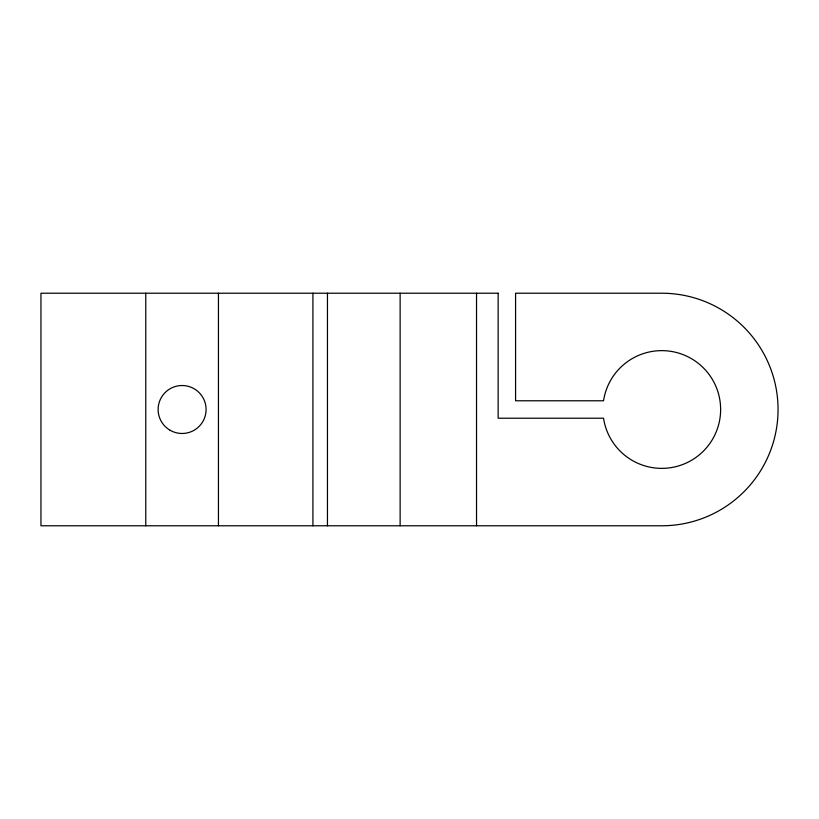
<?xml version="1.0" encoding="UTF-8"?>
<svg xmlns="http://www.w3.org/2000/svg" width="819" height="819" viewBox="0 0 819 819"><rect width="100%" height="100%" fill="white"/><g stroke="black" fill="none" stroke-linecap="round" stroke-linejoin="round"><path stroke-width="1.23" d="M476.535 293.222L476.535 525.778M400.133 293.222L400.133 525.778M327.457 293.222L327.457 525.778M312.919 293.222L312.919 525.778M218.448 293.222L218.448 525.778M145.772 293.222L145.772 525.778M498.147 293.222L40.95 293.222L40.95 525.778L661.772 525.778A116.278 116.278 0 0 0 778.05 409.5A116.278 116.278 0 0 0 661.772 293.222L515.581 293.222L515.581 400.778L603.552 400.778A58.866 58.866 0 0 1 693.693 360.043A58.866 58.866 0 0 1 693.693 458.957A58.866 58.866 0 0 1 603.552 418.222L498.147 418.222L498.147 293.222M170.117 430.272A23.986 23.986 0 0 0 206.091 409.5A23.986 23.986 0 0 0 170.117 388.728A23.986 23.986 0 0 0 170.117 430.272"/></g></svg>
